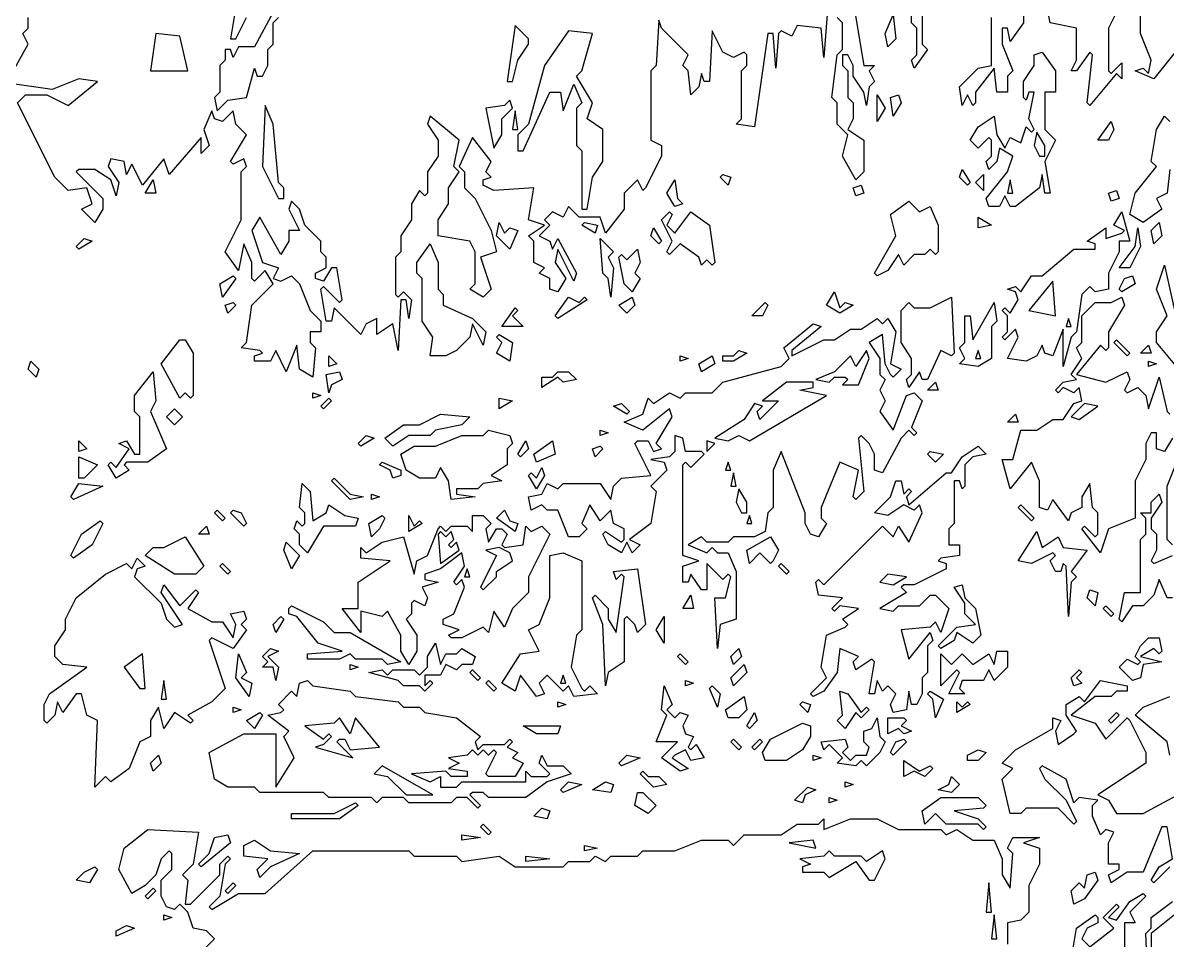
# Model space of a CAD drawing. Header units: millimetres. Extents: x -1921 to 1919, y -2 to 9002.
# Drawn here: x -50 to 897, y 6767 to 7525 of the extents above; entities that cross this region are included whole.
import ezdxf

# ---------------------------------------------------------------- set-up
doc = ezdxf.new("R2010")
doc.units = ezdxf.units.MM
doc.layers.add('ALMOND-DRAW-PROFILE', color=7, linetype='Continuous', lineweight=25)

msp = doc.modelspace()

# ---------------------------------------------------------------- linework, layer by layer
at = {"layer": 'ALMOND-DRAW-PROFILE'}
for points in [[(632.94, 7568.98), (646.15, 7489.73), (654.95, 7489.73), (650.55, 7485.32), (654.95, 7476.52), (650.55, 7472.11), (648.35, 7456.7), (646.15, 7467.71), (637.34, 7480.92), (637.34, 7489.73), (632.94, 7498.53), (628.53, 7498.53), (628.53, 7489.73), (632.94, 7485.32), (632.94, 7463.31), (637.34, 7458.9), (637.34, 7445.69), (632.94, 7436.89), (646.15, 7428.08), (646.15, 7401.66), (639.54, 7395.06), (628.53, 7414.87), (632.94, 7432.49), (624.13, 7441.29), (624.13, 7458.9), (619.73, 7463.31), (624.13, 7498.53), (628.53, 7502.94), (628.53, 7524.95), (624.13, 7529.35)], [(694.58, 7573.39), (694.58, 7507.34), (698.98, 7502.94), (687.98, 7487.52), (685.77, 7494.13), (690.18, 7498.53), (690.18, 7520.55), (685.77, 7524.95), (685.77, 7542.56)], [(617.53, 7553.57), (613.12, 7496.33), (610.92, 7520.55), (591.11, 7522.75), (586.7, 7513.94), (577.9, 7518.35), (575.7, 7516.14), (573.49, 7487.52), (571.29, 7516.14), (566.89, 7516.14), (555.88, 7439.09), (540.47, 7441.29), (544.87, 7445.69), (544.87, 7485.32), (549.28, 7489.73), (549.28, 7498.53), (547.08, 7500.73), (538.27, 7496.33), (529.46, 7500.73), (520.66, 7518.35), (518.46, 7476.52), (514.05, 7476.52), (511.85, 7483.12), (509.65, 7472.11), (503.04, 7465.51), (500.84, 7485.32), (496.44, 7489.73), (500.84, 7498.53), (478.83, 7520.55), (476.63, 7527.15), (474.42, 7489.73), (470.02, 7485.32), (470.02, 7428.08), (478.83, 7423.68), (478.83, 7414.87), (465.62, 7388.45), (463.42, 7386.25), (459.01, 7395.06), (448.01, 7384.05), (448.01, 7370.84), (432.59, 7351.03), (428.19, 7364.24), (410.58, 7364.24), (401.77, 7373.04), (397.37, 7364.24), (388.56, 7368.64), (381.96, 7362.04), (386.36, 7357.63), (377.56, 7348.83), (386.36, 7344.42), (388.56, 7337.82), (392.97, 7346.62), (408.38, 7318), (406.18, 7311.4), (392.97, 7337.82), (390.76, 7326.81), (399.57, 7313.6), (392.97, 7302.59), (386.36, 7304.79), (386.36, 7313.6), (377.56, 7318), (381.96, 7322.41), (373.15, 7326.81), (373.15, 7344.42), (368.75, 7348.83), (381.96, 7357.63), (368.75, 7362.04), (373.15, 7388.45), (340.13, 7386.25), (331.32, 7390.66), (331.32, 7395.06), (337.93, 7397.26), (333.52, 7401.66), (337.93, 7410.47), (322.52, 7430.28), (311.51, 7406.07), (315.91, 7401.66), (315.91, 7388.45), (324.72, 7379.65), (337.93, 7353.23), (342.33, 7335.62), (329.12, 7331.21), (337.93, 7304.79), (331.32, 7298.19), (320.31, 7304.79), (324.72, 7309.2), (324.72, 7335.62), (320.31, 7344.42), (293.9, 7348.83), (293.9, 7362.04), (302.7, 7375.24), (302.7, 7388.45), (311.51, 7401.66), (307.11, 7406.07), (311.51, 7428.08), (287.29, 7447.9), (285.09, 7441.29), (293.9, 7428.08), (293.9, 7414.87), (285.09, 7401.66), (285.09, 7384.05), (282.89, 7381.85), (278.49, 7386.25), (271.88, 7375.24), (271.88, 7362.04), (263.07, 7348.83), (263.07, 7335.62), (258.67, 7331.21), (258.67, 7300.39), (260.87, 7298.19), (265.28, 7302.59), (271.88, 7295.99), (269.68, 7280.58), (267.48, 7295.99), (263.07, 7295.99), (260.87, 7254.16), (256.47, 7276.17), (243.26, 7267.37), (243.26, 7280.58), (234.45, 7276.17), (230.05, 7267.37), (208.03, 7289.38), (205.83, 7278.38), (201.43, 7278.38), (197.03, 7304.79), (199.23, 7307), (212.44, 7293.79), (214.64, 7295.99), (210.24, 7322.41), (205.83, 7322.41), (199.23, 7311.4), (192.62, 7313.6), (192.62, 7318), (201.43, 7322.41), (201.43, 7331.21), (197.03, 7335.62), (197.03, 7344.42), (183.82, 7357.63), (179.41, 7370.84), (172.81, 7377.45), (170.61, 7370.84), (179.41, 7353.23), (170.61, 7353.23), (170.61, 7344.42), (164, 7333.41), (146.39, 7364.24), (139.79, 7353.23), (148.59, 7326.81), (161.8, 7322.41), (157.4, 7313.6), (164, 7311.4), (172.81, 7315.8), (179.41, 7309.2), (188.22, 7287.18), (197.03, 7278.38), (197.03, 7269.57), (188.22, 7269.57), (188.22, 7260.76), (192.62, 7256.36), (190.42, 7232.14), (179.41, 7238.75), (177.21, 7258.56), (168.41, 7236.55), (159.6, 7254.16), (155.2, 7245.35), (141.99, 7245.35), (141.99, 7249.76), (148.59, 7251.96), (146.39, 7254.16), (130.98, 7256.36), (135.38, 7260.76), (139.79, 7291.59), (157.4, 7309.2), (150.79, 7320.21), (141.99, 7311.4), (139.79, 7313.6), (139.79, 7326.81), (133.18, 7342.22), (128.78, 7320.21), (117.77, 7335.62), (130.98, 7362.04), (130.98, 7401.66), (135.38, 7406.07), (133.18, 7412.67), (124.38, 7408.27), (122.17, 7410.47), (135.38, 7432.49), (126.58, 7441.29), (124.38, 7452.3), (115.57, 7443.49), (108.96, 7445.69), (106.76, 7452.3), (100.16, 7436.89), (104.56, 7423.68), (97.96, 7417.07), (97.96, 7430.28), (71.54, 7399.46), (67.13, 7412.67), (49.52, 7390.66), (40.72, 7408.27), (36.31, 7399.46), (34.11, 7410.47), (23.1, 7412.67), (20.9, 7406.07), (29.71, 7392.86), (27.51, 7381.85), (23.1, 7395.06), (9.89, 7403.86), (-3.32, 7403.86), (-5.52, 7401.66), (16.5, 7379.65), (16.5, 7370.84), (9.89, 7359.83), (-1.11, 7370.84), (7.69, 7375.24), (3.29, 7388.45), (-12.12, 7386.25), (-23.13, 7397.26), (-53.95, 7458.9), (-47.35, 7465.51), (-29.73, 7465.51), (-12.12, 7456.7), (12.1, 7476.52), (-3.32, 7478.72), (-25.33, 7469.91), (-56.15, 7474.32)], [(857.5, 7538.16), (848.69, 7520.55), (848.69, 7485.32), (850.89, 7483.12), (859.7, 7491.93), (859.7, 7478.72), (855.3, 7483.12), (833.28, 7456.7), (831.08, 7458.9), (835.48, 7498.53), (833.28, 7500.73), (822.27, 7485.32), (817.87, 7485.32), (822.27, 7494.13), (822.27, 7520.55), (800.26, 7524.95), (795.85, 7546.97)], [(903.73, 7500.73), (886.12, 7478.72), (870.71, 7485.32), (877.31, 7487.52), (881.71, 7483.12), (883.92, 7494.13), (875.11, 7516.14), (875.11, 7546.97)], [(126.58, 7538.16), (122.17, 7511.74), (126.58, 7511.74), (135.38, 7529.35)], [(778.24, 7538.16), (778.24, 7524.95), (767.23, 7509.54), (765.03, 7520.55), (760.63, 7520.55), (760.63, 7507.34), (769.43, 7485.32), (765.03, 7480.92), (765.03, 7467.71), (756.22, 7467.71), (754.02, 7487.52), (738.61, 7467.71), (738.61, 7458.9), (736.41, 7456.7), (732.01, 7465.51), (727.6, 7456.7), (725.4, 7472.11), (740.81, 7487.52), (751.82, 7489.73), (751.82, 7529.35)], [(-56.15, 7487.52), (-45.15, 7507.34), (-49.55, 7516.14), (-45.15, 7520.55), (-45.15, 7529.35)], [(157.4, 7533.76), (141.99, 7505.14), (128.78, 7505.14), (124.38, 7496.33), (122.17, 7502.94), (117.77, 7502.94), (117.77, 7494.13), (113.37, 7489.73), (113.37, 7467.71), (108.96, 7463.31), (111.17, 7452.3), (119.97, 7461.11), (135.38, 7463.31), (141.99, 7487.52), (144.19, 7480.92), (148.59, 7480.92), (153, 7489.73), (153, 7502.94), (157.4, 7507.34), (157.4, 7524.95), (161.8, 7529.35)], [(899.33, 7403.86), (897.12, 7384.05), (888.32, 7379.65), (892.72, 7370.84), (877.31, 7359.83), (866.3, 7366.44), (870.71, 7384.05), (888.32, 7406.07), (883.92, 7410.47), (888.32, 7436.89), (894.92, 7447.9), (899.33, 7443.49)], [(910.33, 7234.34), (888.32, 7260.76), (888.32, 7269.57), (897.12, 7282.78), (888.32, 7304.79), (894.92, 7324.61), (903.73, 7284.98)], [(901.53, 7181.51), (894.92, 7170.5), (888.32, 7172.7), (888.32, 7185.91), (883.92, 7185.91), (879.51, 7177.1), (879.51, 7163.89), (870.71, 7146.28), (870.71, 7115.46), (848.69, 7106.65), (842.09, 7086.84), (826.67, 7106.65), (828.88, 7108.86), (837.68, 7100.05), (839.88, 7102.25), (839.88, 7119.86), (835.48, 7124.27), (833.28, 7144.08), (826.67, 7133.07), (826.67, 7124.27), (817.87, 7119.86), (815.67, 7113.26), (802.46, 7130.87), (798.05, 7122.06), (791.45, 7124.27), (791.45, 7146.28), (784.85, 7161.69), (767.23, 7139.68), (760.63, 7163.89), (769.43, 7163.89), (776.04, 7188.11), (789.25, 7188.11), (802.46, 7196.92), (811.26, 7196.92), (820.07, 7210.13), (826.67, 7212.33), (824.47, 7223.34), (820.07, 7218.93), (811.26, 7223.34), (806.86, 7218.93), (804.66, 7221.14), (811.26, 7227.74), (822.27, 7229.94), (817.87, 7234.34), (826.67, 7247.55), (822.27, 7256.36), (826.67, 7260.76), (826.67, 7282.78), (837.68, 7293.79), (850.89, 7293.79), (859.7, 7298.19), (861.9, 7291.59), (848.69, 7269.57), (848.69, 7256.36), (846.49, 7254.16), (842.09, 7258.56), (822.27, 7234.34), (846.49, 7227.74), (864.1, 7236.55), (866.3, 7229.94), (861.9, 7221.14), (864.1, 7218.93), (872.91, 7223.34), (879.51, 7216.73), (881.71, 7205.72), (890.52, 7232.14), (897.12, 7203.52), (899.33, 7201.32)], [(901.53, 7093.44), (897.12, 7097.85), (897.12, 7141.88), (905.93, 7163.89)], [(901.53, 7049.41), (897.12, 7049.41), (890.52, 7064.82), (886.12, 7051.61), (877.31, 7042.81), (868.5, 7042.81), (859.7, 7029.6), (857.5, 7031.8), (861.9, 7053.82), (875.11, 7053.82), (875.11, 7097.85), (879.51, 7102.25), (879.51, 7115.46), (875.11, 7119.86), (883.92, 7119.86), (883.92, 7128.67), (890.52, 7135.27), (892.72, 7128.67), (883.92, 7115.46), (883.92, 7106.65), (888.32, 7102.25), (888.32, 7089.04), (883.92, 7080.23), (886.12, 7078.03), (901.53, 7084.64)], [(899.33, 6827.05), (886.12, 6813.85), (883.92, 6816.05), (890.52, 6827.05), (901.53, 6833.66), (897.12, 6860.08), (892.72, 6860.08), (877.31, 6822.65), (864.1, 6822.65), (850.89, 6813.85), (848.69, 6820.45), (857.5, 6824.85), (857.5, 6829.26), (848.69, 6829.26), (848.69, 6846.87), (853.09, 6855.68), (846.49, 6857.88), (842.09, 6853.47), (835.48, 6868.88), (835.48, 6877.69), (839.88, 6882.09), (824.47, 6884.3), (820.07, 6879.89), (813.47, 6899.71), (793.65, 6910.71), (791.45, 6908.51), (795.85, 6899.71), (813.47, 6882.09), (822.27, 6864.48), (820.07, 6862.28), (806.86, 6875.49), (780.44, 6875.49), (776.04, 6871.09), (767.23, 6871.09), (760.63, 6899.71), (769.43, 6908.51), (760.63, 6912.92), (771.64, 6923.92), (802.46, 6941.54), (802.46, 6950.34), (809.06, 6948.14), (804.66, 6939.33), (806.86, 6928.33), (820.07, 6937.13), (822.27, 6939.33), (813.47, 6952.54), (813.47, 6961.35), (824.47, 6967.95), (828.88, 6963.55), (842.09, 6981.16), (864.1, 6976.76), (864.1, 6972.36), (855.3, 6972.36), (850.89, 6967.95), (837.68, 6967.95), (817.87, 6952.54), (837.68, 6945.94), (846.49, 6932.73), (864.1, 6950.34), (866.3, 6948.14), (879.51, 6921.72), (879.51, 6912.92), (839.88, 6886.5), (848.69, 6882.09), (855.3, 6871.09), (877.31, 6871.09), (925.75, 6897.5)], [(899.33, 6919.52), (897.12, 6930.53), (870.71, 6952.54), (877.31, 6959.15), (899.33, 6967.95)], [(86.95, 6745.6), (108.96, 6767.61), (102.36, 6774.22), (91.35, 6776.42), (86.95, 6789.63), (80.34, 6796.23), (75.94, 6791.83), (69.34, 6794.03), (64.93, 6802.84), (64.93, 6816.05), (73.74, 6824.85), (73.74, 6838.06), (71.54, 6840.26), (64.93, 6833.66), (60.53, 6820.45), (51.72, 6811.64), (40.72, 6805.04), (29.71, 6824.85), (34.11, 6842.47), (53.93, 6857.88), (95.76, 6855.68), (91.35, 6829.26), (82.55, 6820.45), (86.95, 6816.05), (84.75, 6796.23), (89.15, 6796.23), (102.36, 6809.44), (113.37, 6820.45), (113.37, 6829.26), (119.97, 6835.86), (122.17, 6833.66), (117.77, 6829.26), (113.37, 6802.84), (104.56, 6794.03), (106.76, 6791.83), (128.78, 6805.04), (150.79, 6805.04), (190.42, 6840.26), (269.68, 6840.26), (274.08, 6835.86), (309.31, 6835.86), (313.71, 6831.46), (344.53, 6835.86), (357.74, 6827.05), (397.37, 6827.05), (401.77, 6831.46), (419.39, 6831.46), (423.79, 6835.86), (432.59, 6831.46), (437, 6835.86), (459.01, 6835.86), (463.42, 6840.26), (489.84, 6840.26), (511.85, 6849.07), (533.87, 6849.07), (538.27, 6844.67), (547.08, 6853.47), (577.9, 6853.47), (591.11, 6862.28), (608.72, 6862.28), (613.12, 6866.68), (613.12, 6857.88), (635.14, 6866.68), (657.15, 6866.68), (674.77, 6857.88), (709.99, 6857.88), (714.4, 6853.47), (723.2, 6857.88), (736.41, 6849.07), (754.02, 6849.07), (760.63, 6833.66), (760.63, 6820.45), (767.23, 6809.44), (769.43, 6838.06), (765.03, 6842.47), (769.43, 6851.27), (791.45, 6851.27), (778.24, 6846.87), (791.45, 6842.47), (791.45, 6829.26), (782.64, 6811.64), (782.64, 6789.63), (776.04, 6783.02), (765.03, 6780.82), (765.03, 6763.21)], [(817.87, 6750), (822.27, 6776.42), (837.68, 6787.43), (839.88, 6785.23), (839.88, 6780.82), (831.08, 6776.42), (826.67, 6767.61), (833.28, 6761.01), (853.09, 6776.42), (844.29, 6785.23), (855.3, 6796.23), (857.5, 6794.03), (848.69, 6785.23), (855.3, 6783.02), (866.3, 6798.43), (877.31, 6805.04), (879.51, 6802.84), (866.3, 6789.63), (870.71, 6780.82), (861.9, 6780.82), (861.9, 6758.81)], [(883.92, 6666.34), (879.51, 6772.02), (883.92, 6776.42), (883.92, 6785.23), (901.53, 6798.43)], [(905.93, 6789.63), (883.92, 6772.02), (883.92, 6745.6)]]:
    msp.add_lwpolyline(points, dxfattribs=at)
for points in [[(665.96, 7505.14), (663.76, 7516.14), (670.36, 7531.56), (672.57, 7511.74)], [(351.14, 7476.52), (355.54, 7476.52), (359.94, 7494.13), (368.75, 7507.34), (368.75, 7511.74), (357.74, 7522.75)], [(412.78, 7370.84), (417.18, 7370.84), (421.59, 7397.26), (430.39, 7410.47), (430.39, 7436.89), (417.18, 7445.69), (421.59, 7458.9), (408.38, 7480.92), (412.78, 7485.32), (421.59, 7516.14), (401.77, 7518.35), (381.96, 7489.73), (368.75, 7441.29), (359.94, 7432.49), (359.94, 7419.28), (364.35, 7419.28), (386.36, 7467.71), (395.17, 7467.71), (397.37, 7452.3), (406.18, 7474.32), (412.78, 7458.9), (408.38, 7454.5), (408.38, 7423.68), (412.78, 7419.28)], [(56.13, 7485.32), (86.95, 7485.32), (80.34, 7513.94), (60.53, 7516.14)], [(749.62, 7373.04), (747.42, 7379.65), (765.03, 7401.66), (769.43, 7414.87), (758.43, 7421.48), (756.22, 7410.47), (749.62, 7403.86), (747.42, 7410.47), (751.82, 7414.87), (751.82, 7428.08), (749.62, 7430.28), (740.81, 7421.48), (734.21, 7428.08), (740.81, 7439.09), (754.02, 7447.9), (756.22, 7432.49), (762.83, 7421.48), (767.23, 7430.28), (776.04, 7425.88), (780.44, 7439.09), (784.85, 7434.69), (787.05, 7436.89), (782.64, 7445.69), (787.05, 7467.71), (782.64, 7467.71), (780.44, 7461.11), (778.24, 7463.31), (778.24, 7476.52), (787.05, 7489.73), (787.05, 7498.53), (793.65, 7500.73), (804.66, 7485.32), (804.66, 7467.71), (795.85, 7467.71), (795.85, 7436.89), (804.66, 7428.08), (795.85, 7410.47), (800.26, 7384.05), (795.85, 7384.05), (793.65, 7399.46), (791.45, 7388.45), (771.64, 7373.04), (767.23, 7373.04), (762.83, 7381.85), (758.43, 7373.04)], [(340.13, 7421.48), (346.73, 7432.49), (346.73, 7445.69), (355.54, 7454.5), (353.34, 7461.11), (348.94, 7456.7), (333.52, 7454.5)], [(657.15, 7443.49), (657.15, 7465.51), (663.76, 7454.5)], [(670.36, 7447.9), (668.16, 7463.31), (674.77, 7465.51), (676.97, 7458.9)], [(161.8, 7379.65), (166.21, 7379.65), (166.21, 7388.45), (161.8, 7392.86), (157.4, 7441.29), (150.79, 7456.7), (148.59, 7406.07)], [(355.54, 7436.89), (359.94, 7436.89), (357.74, 7452.3)], [(839.88, 7428.08), (850.89, 7443.49), (853.09, 7436.89), (848.69, 7428.08)], [(791.45, 7414.87), (795.85, 7414.87), (795.85, 7423.68), (789.25, 7434.69), (787.05, 7423.68)], [(732.01, 7390.66), (725.4, 7397.26), (727.6, 7403.86), (734.21, 7392.86)], [(51.72, 7384.05), (58.33, 7395.06), (60.53, 7384.05)], [(489.84, 7373.04), (483.23, 7384.05), (489.84, 7395.06), (492.04, 7379.65), (496.44, 7375.24)], [(533.87, 7390.66), (527.26, 7397.26), (529.46, 7399.46), (536.07, 7397.26)], [(745.22, 7386.25), (738.61, 7392.86), (745.22, 7399.46)], [(765.03, 7384.05), (769.43, 7384.05), (767.23, 7395.06)], [(639.54, 7381.85), (637.34, 7388.45), (643.94, 7390.66), (646.15, 7384.05)], [(850.89, 7377.45), (848.69, 7384.05), (855.3, 7386.25), (857.5, 7379.65)], [(657.15, 7315.8), (654.95, 7318), (672.57, 7348.83), (668.16, 7366.44), (683.57, 7377.45), (692.38, 7368.64), (701.19, 7373.04), (707.79, 7357.63), (707.79, 7335.62), (705.59, 7333.41), (701.19, 7337.82), (696.78, 7333.41), (687.98, 7333.41), (679.17, 7324.61), (674.77, 7333.41), (665.96, 7320.21)], [(511.85, 7324.61), (509.65, 7331.21), (494.24, 7342.22), (485.43, 7333.41), (483.23, 7335.62), (487.63, 7344.42), (478.83, 7362.04), (485.43, 7368.64), (487.63, 7366.44), (483.23, 7357.63), (489.84, 7351.03), (503.04, 7368.64), (518.46, 7357.63), (522.86, 7326.81), (520.66, 7324.61), (516.25, 7329.01)], [(811.26, 7240.95), (811.26, 7271.77), (802.46, 7249.76), (795.85, 7251.96), (793.65, 7258.56), (789.25, 7249.76), (780.44, 7245.35), (765.03, 7247.55), (773.84, 7265.17), (771.64, 7271.77), (762.83, 7262.96), (760.63, 7265.17), (765.03, 7269.57), (765.03, 7282.78), (760.63, 7287.18), (762.83, 7289.38), (767.23, 7284.98), (773.84, 7295.99), (771.64, 7302.59), (765.03, 7304.79), (771.64, 7307), (776.04, 7302.59), (784.85, 7315.8), (793.65, 7315.8), (820.07, 7337.82), (837.68, 7337.82), (837.68, 7342.22), (831.08, 7344.42), (846.49, 7355.43), (846.49, 7346.62), (859.7, 7351.03), (861.9, 7353.23), (853.09, 7357.63), (859.7, 7368.64), (866.3, 7344.42), (857.5, 7344.42), (857.5, 7335.62), (848.69, 7318), (848.69, 7304.79), (837.68, 7302.59), (833.28, 7307), (826.67, 7300.39), (822.27, 7269.57), (817.87, 7265.17)], [(353.34, 7337.82), (342.33, 7348.83), (344.53, 7359.83), (348.94, 7351.03), (353.34, 7355.43), (359.94, 7353.23)], [(412.78, 7357.63), (414.98, 7359.83), (425.99, 7357.63), (423.79, 7351.03)], [(740.81, 7355.43), (740.81, 7364.24), (751.82, 7357.63)], [(886.12, 7342.22), (883.92, 7353.23), (890.52, 7359.83), (892.72, 7348.83)], [(-3.32, 7337.82), (-5.52, 7340.02), (1.09, 7346.62), (7.69, 7344.42)], [(437, 7298.19), (434.8, 7313.6), (430.39, 7318), (428.19, 7346.62), (439.2, 7335.62), (434.8, 7331.21), (439.2, 7322.41)], [(476.63, 7342.22), (470.02, 7348.83), (472.22, 7355.43), (478.83, 7344.42)], [(857.5, 7322.41), (870.71, 7340.02), (872.91, 7355.43), (875.11, 7340.02), (866.3, 7322.41)], [(287.29, 7249.76), (289.49, 7265.17), (280.69, 7278.38), (280.69, 7313.6), (276.28, 7318), (276.28, 7326.81), (287.29, 7342.22), (293.9, 7326.81), (293.9, 7304.79), (298.3, 7300.39), (298.3, 7291.59), (322.52, 7280.58), (333.52, 7269.57), (331.32, 7258.56), (322.52, 7276.17), (320.31, 7265.17), (309.31, 7254.16), (300.5, 7249.76)], [(454.61, 7302.59), (448.01, 7309.2), (443.6, 7331.21), (445.8, 7333.41), (450.21, 7329.01), (459.01, 7337.82), (461.21, 7326.81), (456.81, 7318), (461.21, 7313.6)], [(115.57, 7298.19), (113.37, 7309.2), (124.38, 7315.8), (126.58, 7313.6)], [(804.66, 7282.78), (802.46, 7311.4), (782.64, 7287.18)], [(859.7, 7302.59), (857.5, 7304.79), (861.9, 7313.6), (868.5, 7315.8), (870.71, 7309.2)], [(626.33, 7284.98), (615.32, 7291.59), (621.93, 7302.59), (626.33, 7289.38), (630.74, 7293.79), (637.34, 7291.59)], [(119.97, 7284.98), (117.77, 7291.59), (124.38, 7293.79), (126.58, 7291.59)], [(392.97, 7280.58), (390.76, 7282.78), (401.77, 7298.19), (410.58, 7293.79), (414.98, 7298.19), (417.18, 7295.99)], [(450.21, 7284.98), (443.6, 7291.59), (454.61, 7298.19), (456.81, 7291.59)], [(553.68, 7282.78), (564.69, 7293.79), (566.89, 7291.59), (562.49, 7282.78)], [(683.57, 7223.34), (681.37, 7229.94), (685.77, 7234.34), (685.77, 7247.55), (676.97, 7260.76), (676.97, 7287.18), (683.57, 7293.79), (687.98, 7289.38), (701.19, 7289.38), (718.8, 7298.19), (721, 7251.96), (718.8, 7249.76), (709.99, 7254.16), (698.98, 7229.94), (694.58, 7229.94), (692.38, 7236.55)], [(725.4, 7243.15), (729.81, 7247.55), (725.4, 7256.36), (729.81, 7260.76), (729.81, 7282.78), (734.21, 7282.78), (736.41, 7262.96), (754.02, 7293.79), (756.22, 7278.38), (751.82, 7273.97), (751.82, 7247.55), (740.81, 7240.95)], [(346.73, 7273.97), (357.74, 7289.38), (359.94, 7287.18), (355.54, 7282.78), (364.35, 7273.97)], [(525.06, 7007.58), (522.86, 7049.41), (531.67, 7049.41), (536.07, 7067.03), (533.87, 7069.23), (529.46, 7064.82), (516.25, 7078.03), (516.25, 7056.02), (511.85, 7056.02), (503.04, 7069.23), (500.84, 7062.62), (496.44, 7062.62), (496.44, 7075.83), (509.65, 7080.23), (496.44, 7084.64), (496.44, 7159.49), (498.64, 7161.69), (503.04, 7157.29), (514.05, 7168.3), (511.85, 7170.5), (498.64, 7170.5), (496.44, 7181.51), (489.84, 7183.71), (489.84, 7170.5), (485.43, 7166.1), (470.02, 7163.89), (481.03, 7161.69), (483.23, 7155.09), (470.02, 7141.88), (474.42, 7137.48), (470.02, 7111.06), (452.41, 7097.85), (461.21, 7093.44), (454.61, 7086.84), (450.21, 7095.65), (445.8, 7086.84), (434.8, 7093.44), (430.39, 7102.25), (432.59, 7104.45), (445.8, 7095.65), (448.01, 7097.85), (448.01, 7106.65), (439.2, 7111.06), (437, 7122.06), (428.19, 7113.26), (419.39, 7126.47), (412.78, 7111.06), (417.18, 7106.65), (410.58, 7100.05), (401.77, 7100.05), (392.97, 7122.06), (384.16, 7122.06), (379.76, 7126.47), (370.95, 7122.06), (368.75, 7133.07), (379.76, 7135.27), (384.16, 7144.08), (392.97, 7139.68), (397.37, 7144.08), (428.19, 7144.08), (437, 7130.87), (439.2, 7141.88), (445.8, 7148.48), (470.02, 7150.68), (456.81, 7177.1), (459.01, 7179.31), (467.82, 7179.31), (472.22, 7170.5), (478.83, 7172.7), (474.42, 7177.1), (487.63, 7199.12), (485.43, 7205.72), (463.42, 7188.11), (448.01, 7194.72), (463.42, 7201.32), (467.82, 7214.53), (472.22, 7210.13), (485.43, 7218.93), (494.24, 7214.53), (498.64, 7218.93), (520.66, 7218.93), (529.46, 7227.74), (577.9, 7240.95), (584.5, 7247.55), (580.1, 7256.36), (604.32, 7276.17), (610.92, 7273.97), (586.7, 7254.16), (586.7, 7249.76), (613.12, 7262.96), (621.93, 7262.96), (635.14, 7271.77), (643.94, 7271.77), (657.15, 7280.58), (661.56, 7276.17), (665.96, 7280.58), (672.57, 7269.57), (668.16, 7243.15), (676.97, 7238.75), (670.36, 7232.14), (668.16, 7234.34), (663.76, 7243.15), (661.56, 7267.37), (650.55, 7260.76), (659.36, 7247.55), (659.36, 7234.34), (663.76, 7229.94), (659.36, 7221.14), (663.76, 7212.33), (659.36, 7203.52), (670.36, 7188.11), (681.37, 7216.73), (687.98, 7218.93), (694.58, 7212.33), (685.77, 7190.31), (690.18, 7185.91), (687.98, 7183.71), (683.57, 7188.11), (676.97, 7181.51), (661.56, 7152.89), (654.95, 7155.09), (654.95, 7168.3), (650.55, 7177.1), (643.94, 7183.71), (641.74, 7181.51), (646.15, 7137.48), (639.54, 7130.87), (637.34, 7133.07), (641.74, 7155.09), (626.33, 7161.69), (610.92, 7124.27), (610.92, 7115.46), (615.32, 7111.06), (608.72, 7100.05), (602.12, 7102.25), (597.71, 7111.06), (597.71, 7119.86), (577.9, 7170.5), (571.29, 7155.09), (571.29, 7124.27), (566.89, 7119.86), (564.69, 7104.45), (555.88, 7100.05), (538.27, 7100.05), (533.87, 7095.65), (516.25, 7095.65), (511.85, 7100.05), (500.84, 7093.44), (516.25, 7086.84), (520.66, 7091.24), (525.06, 7086.84), (533.87, 7086.84), (540.47, 7071.43), (540.47, 7031.8), (527.26, 7027.4)], [(813.47, 7273.97), (817.87, 7273.97), (815.67, 7280.58)], [(80.34, 7214.53), (64.93, 7243.15), (80.34, 7262.96), (84.75, 7262.96), (91.35, 7251.96), (91.35, 7216.73), (89.15, 7214.53), (84.75, 7218.93)], [(353.34, 7245.35), (342.33, 7251.96), (346.73, 7260.76), (342.33, 7265.17), (344.53, 7267.37), (355.54, 7260.76)], [(864.1, 7249.76), (853.09, 7260.76), (855.3, 7262.96), (866.3, 7251.96)], [(529.46, 7245.35), (529.46, 7249.76), (538.27, 7249.76), (542.67, 7254.16), (549.28, 7251.96), (538.27, 7245.35)], [(628.53, 7225.54), (641.74, 7225.54), (650.55, 7247.55), (648.35, 7254.16), (639.54, 7240.95), (635.14, 7249.76), (621.93, 7236.55), (606.52, 7229.94), (617.53, 7227.74), (621.93, 7232.14), (630.74, 7232.14), (632.94, 7229.94)], [(738.61, 7247.55), (743.02, 7247.55), (740.81, 7254.16)], [(875.11, 7251.96), (881.71, 7258.56), (883.92, 7251.96)], [(-38.54, 7232.14), (-45.15, 7238.75), (-42.94, 7245.35), (-36.34, 7238.75)], [(203.63, 7240.95), (203.63, 7249.76), (210.24, 7243.15)], [(494.24, 7245.35), (494.24, 7249.76), (500.84, 7247.55)], [(511.85, 7236.55), (509.65, 7243.15), (520.66, 7249.76), (522.86, 7243.15)], [(881.71, 7240.95), (881.71, 7245.35), (888.32, 7243.15)], [(27.51, 7148.48), (20.9, 7159.49), (23.1, 7161.69), (27.51, 7157.29), (38.51, 7172.7), (29.71, 7177.1), (36.31, 7179.31), (42.92, 7168.3), (47.32, 7168.3), (47.32, 7199.12), (42.92, 7203.52), (42.92, 7216.73), (58.33, 7236.55), (60.53, 7212.33), (56.13, 7203.52), (69.34, 7172.7), (53.93, 7161.69), (36.31, 7161.69), (34.11, 7159.49), (38.51, 7155.09)], [(203.63, 7218.93), (201.43, 7234.34), (212.44, 7236.55), (214.64, 7229.94), (205.83, 7225.54)], [(379.76, 7223.34), (379.76, 7232.14), (388.56, 7232.14), (392.97, 7236.55), (401.77, 7236.55), (408.38, 7229.94), (397.37, 7227.74), (392.97, 7232.14)], [(522.86, 7181.51), (533.87, 7179.31), (542.67, 7183.71), (551.48, 7179.31), (615.32, 7216.73), (593.31, 7221.14), (604.32, 7223.34), (604.32, 7227.74), (582.3, 7227.74), (562.49, 7212.33), (575.7, 7212.33), (560.29, 7196.92), (558.08, 7203.52), (562.49, 7207.93), (555.88, 7210.13), (547.08, 7196.92)], [(698.98, 7221.14), (705.59, 7227.74), (707.79, 7221.14)], [(190.42, 7214.53), (190.42, 7218.93), (197.03, 7216.73)], [(199.23, 7205.72), (197.03, 7207.93), (203.63, 7214.53), (205.83, 7212.33)], [(344.53, 7205.72), (344.53, 7214.53), (355.54, 7212.33)], [(75.94, 7192.51), (69.34, 7199.12), (75.94, 7205.72), (82.55, 7199.12)], [(450.21, 7201.32), (439.2, 7207.93), (445.8, 7210.13), (452.41, 7203.52)], [(817.87, 7199.12), (824.47, 7196.92), (839.88, 7207.93), (828.88, 7210.13)], [(256.47, 7174.9), (249.86, 7181.51), (265.28, 7192.51), (278.49, 7192.51), (296.1, 7201.32), (320.31, 7199.12), (313.71, 7192.51), (291.69, 7188.11), (287.29, 7183.71), (269.68, 7183.71)], [(765.03, 7194.72), (771.64, 7201.32), (773.84, 7194.72)], [(304.9, 7130.87), (302.7, 7146.28), (296.1, 7157.29), (291.69, 7148.48), (278.49, 7148.48), (267.48, 7155.09), (263.07, 7168.3), (274.08, 7174.9), (291.69, 7174.9), (313.71, 7183.71), (331.32, 7183.71), (335.73, 7188.11), (353.34, 7183.71), (355.54, 7177.1), (351.14, 7172.7), (351.14, 7159.49), (337.93, 7150.68), (346.73, 7146.28), (331.32, 7144.08), (326.92, 7139.68), (309.31, 7139.68), (309.31, 7135.27), (324.72, 7133.07)], [(428.19, 7183.71), (428.19, 7188.11), (434.8, 7185.91)], [(-3.32, 7170.5), (-3.32, 7179.31), (3.29, 7172.7)], [(230.05, 7174.9), (227.85, 7177.1), (234.45, 7183.71), (241.06, 7181.51)], [(362.14, 7166.1), (359.94, 7168.3), (366.55, 7179.31), (368.75, 7172.7)], [(375.35, 7161.69), (373.15, 7168.3), (388.56, 7179.31), (390.76, 7168.3)], [(516.25, 7170.5), (522.86, 7177.1), (516.25, 7179.31)], [(423.79, 7166.1), (421.59, 7172.7), (428.19, 7174.9), (430.39, 7172.7)], [(670.36, 6954.75), (668.16, 6961.35), (672.57, 6970.16), (665.96, 6976.76), (661.56, 6972.36), (657.15, 6981.16), (654.95, 6970.16), (650.55, 6970.16), (654.95, 6996.58), (652.75, 6998.78), (639.54, 6989.97), (637.34, 6996.58), (641.74, 7000.98), (626.33, 7007.58), (624.13, 6987.77), (613.12, 6972.36), (604.32, 6967.95), (602.12, 6970.16), (615.32, 6983.37), (610.92, 6992.17), (615.32, 7018.59), (630.74, 7025.2), (632.94, 7027.4), (628.53, 7031.8), (641.74, 7040.61), (626.33, 7042.81), (621.93, 7038.41), (619.73, 7040.61), (628.53, 7049.41), (608.72, 7051.61), (606.52, 7062.62), (608.72, 7064.82), (613.12, 7060.42), (661.56, 7108.86), (670.36, 7100.05), (674.77, 7108.86), (683.57, 7095.65), (694.58, 7119.86), (692.38, 7126.47), (687.98, 7122.06), (679.17, 7126.47), (665.96, 7117.66), (654.95, 7119.86), (668.16, 7133.07), (672.57, 7146.28), (676.97, 7146.28), (679.17, 7135.27), (683.57, 7139.68), (685.77, 7137.48), (681.37, 7133.07), (683.57, 7126.47), (714.4, 7152.89), (718.8, 7152.89), (727.6, 7166.1), (740.81, 7174.9), (747.42, 7168.3), (736.41, 7166.1), (729.81, 7159.49), (729.81, 7141.88), (727.6, 7139.68), (725.4, 7146.28), (721, 7146.28), (721, 7111.06), (716.6, 7106.65), (716.6, 7093.44), (725.4, 7093.44), (725.4, 7084.64), (709.99, 7082.44), (707.79, 7080.23), (714.4, 7078.03), (714.4, 7073.63), (687.98, 7060.42), (679.17, 7060.42), (676.97, 7058.22), (681.37, 7053.82), (659.36, 7040.61), (670.36, 7038.41), (674.77, 7042.81), (692.38, 7042.81), (701.19, 7051.61), (705.59, 7051.61), (716.6, 7040.61), (709.99, 7020.79), (705.59, 7029.6), (701.19, 7025.2), (676.97, 7022.99), (683.57, 6998.78), (701.19, 7020.79), (703.39, 7014.19), (698.98, 7009.78), (698.98, 6987.77), (694.58, 6983.37), (694.58, 6970.16), (690.18, 6961.35), (685.77, 6961.35), (683.57, 6972.36), (681.37, 6956.95)], [(705.59, 7161.69), (698.98, 7168.3), (701.19, 7170.5), (712.19, 7168.3)], [(-3.32, 7148.48), (-3.32, 7166.1), (12.1, 7159.49), (1.09, 7148.48)], [(256.47, 7148.48), (254.27, 7155.09), (245.46, 7159.49), (247.66, 7161.69), (263.07, 7155.09), (263.07, 7150.68)], [(375.35, 7139.68), (368.75, 7150.68), (370.95, 7152.89), (375.35, 7148.48), (379.76, 7157.29), (381.96, 7150.68)], [(531.67, 7155.09), (536.07, 7155.09), (533.87, 7161.69)], [(221.24, 7130.87), (205.83, 7146.28), (208.03, 7148.48), (221.24, 7135.27), (232.25, 7133.07)], [(536.07, 7141.88), (540.47, 7141.88), (538.27, 7152.89)], [(-7.72, 7130.87), (-9.92, 7133.07), (-3.32, 7144.08), (16.5, 7141.88)], [(186.02, 7086.84), (179.41, 7093.44), (179.41, 7102.25), (175.01, 7106.65), (177.21, 7113.26), (181.62, 7108.86), (183.82, 7111.06), (183.82, 7119.86), (179.41, 7124.27), (181.62, 7144.08), (188.22, 7137.48), (190.42, 7113.26), (201.43, 7119.86), (203.63, 7126.47), (216.84, 7117.66), (227.85, 7115.46), (225.65, 7108.86), (199.23, 7108.86)], [(544.87, 7119.86), (549.28, 7119.86), (549.28, 7128.67), (542.67, 7139.68), (540.47, 7128.67)], [(238.86, 7130.87), (238.86, 7135.27), (245.46, 7133.07)], [(115.57, 7113.26), (108.96, 7119.86), (111.17, 7122.06), (117.77, 7115.46)], [(133.18, 7108.86), (122.17, 7119.86), (124.38, 7122.06), (130.98, 7119.86), (135.38, 7111.06)], [(357.74, 7104.45), (342.33, 7115.46), (348.94, 7122.06), (353.34, 7113.26), (359.94, 7111.06)], [(784.85, 7113.26), (773.84, 7124.27), (776.04, 7126.47), (787.05, 7115.46)], [(-7.72, 7082.44), (-9.92, 7084.64), (-1.11, 7102.25), (14.3, 7113.26), (16.5, 7111.06), (7.69, 7093.44)], [(269.68, 6994.37), (263.07, 7005.38), (263.07, 7018.59), (252.07, 7038.41), (247.66, 7034), (230.05, 7038.41), (230.05, 7020.79), (214.64, 7040.61), (227.85, 7040.61), (227.85, 7062.62), (254.27, 7080.23), (230.05, 7082.44), (230.05, 7091.24), (234.45, 7086.84), (247.66, 7095.65), (265.28, 7100.05), (274.08, 7069.23), (276.28, 7080.23), (285.09, 7084.64), (293.9, 7106.65), (296.1, 7108.86), (300.5, 7104.45), (304.9, 7108.86), (318.11, 7108.86), (322.52, 7104.45), (322.52, 7117.66), (331.32, 7117.66), (337.93, 7111.06), (333.52, 7106.65), (335.73, 7095.65), (342.33, 7106.65), (346.73, 7106.65), (351.14, 7102.25), (346.73, 7093.44), (348.94, 7091.24), (364.35, 7093.44), (366.55, 7108.86), (370.95, 7104.45), (379.76, 7108.86), (386.36, 7102.25), (368.75, 7067.03), (368.75, 7053.82), (355.54, 7040.61), (348.94, 7025.2), (340.13, 7038.41), (335.73, 7020.79), (331.32, 7025.2), (313.71, 7016.39), (304.9, 7016.39), (302.7, 7018.59), (311.51, 7022.99), (298.3, 7027.4), (298.3, 7031.8), (307.11, 7036.2), (315.91, 7058.22), (313.71, 7064.82), (309.31, 7060.42), (307.11, 7062.62), (315.91, 7075.83), (313.71, 7086.84), (296.1, 7073.63), (282.89, 7069.23), (282.89, 7064.82), (293.9, 7062.62), (280.69, 7058.22), (285.09, 7049.41), (282.89, 7042.81), (274.08, 7047.21), (271.88, 7045.01), (271.88, 7036.2), (267.48, 7031.8), (276.28, 7018.59), (276.28, 7005.38)], [(238.86, 7100.05), (236.66, 7111.06), (247.66, 7117.66), (249.86, 7115.46), (245.46, 7106.65)], [(269.68, 7104.45), (269.68, 7117.66), (274.08, 7108.86), (278.49, 7113.26), (280.69, 7111.06)], [(549.28, 7111.06), (553.68, 7111.06), (551.48, 7117.66)], [(75.94, 7069.23), (51.72, 7084.64), (58.33, 7091.24), (67.13, 7091.24), (84.75, 7100.05), (100.16, 7075.83), (93.55, 7069.23)], [(95.76, 7102.25), (102.36, 7108.86), (104.56, 7102.25)], [(296.1, 7078.03), (311.51, 7089.04), (309.31, 7095.65), (304.9, 7091.24), (302.7, 7093.44), (307.11, 7097.85), (304.9, 7104.45), (300.5, 7100.05), (296.1, 7104.45), (293.9, 7102.25)], [(551.48, 7078.03), (549.28, 7089.04), (569.09, 7100.05), (575.7, 7089.04), (571.29, 7080.23), (569.09, 7078.03), (560.29, 7086.84)], [(815.67, 7034), (813.47, 7075.83), (811.26, 7078.03), (809.06, 7071.43), (804.66, 7071.43), (800.26, 7080.23), (804.66, 7084.64), (802.46, 7086.84), (784.85, 7078.03), (773.84, 7080.23), (789.25, 7104.45), (793.65, 7091.24), (806.86, 7100.05), (811.26, 7091.24), (831.08, 7089.04), (817.87, 7071.43), (822.27, 7067.03), (817.87, 7062.62)], [(172.81, 7073.63), (166.21, 7089.04), (168.41, 7095.65), (179.41, 7084.64)], [(329.12, 7058.22), (331.32, 7056.02), (342.33, 7067.03), (342.33, 7071.43), (355.54, 7080.23), (353.34, 7086.84), (344.53, 7091.24), (333.52, 7089.04), (342.33, 7084.64)], [(9.89, 6893.1), (12.1, 6948.14), (3.29, 6952.54), (-1.11, 6970.16), (-5.52, 6970.16), (-16.52, 6954.75), (-20.93, 6963.55), (-23.13, 6952.54), (-29.73, 6945.94), (-31.94, 6948.14), (-31.94, 6961.35), (-27.53, 6970.16), (3.29, 6992.17), (-16.52, 6994.37), (-23.13, 7000.98), (-23.13, 7009.78), (-14.32, 7022.99), (-14.32, 7031.8), (-5.52, 7049.41), (18.7, 7069.23), (36.31, 7078.03), (40.72, 7073.63), (45.12, 7082.44), (51.72, 7075.83), (45.12, 7073.63), (42.92, 7067.03), (64.93, 7045.01), (69.34, 7031.8), (75.94, 7025.2), (82.55, 7027.4), (64.93, 7053.82), (67.13, 7060.42), (80.34, 7042.81), (93.55, 7056.02), (95.76, 7053.82), (86.95, 7040.61), (106.76, 7029.6), (115.57, 7029.6), (124.38, 7016.39), (126.58, 7027.4), (122.17, 7036.2), (133.18, 7038.41), (135.38, 7031.8), (130.98, 7027.4), (135.38, 7022.99), (124.38, 7007.58), (106.76, 7016.39), (104.56, 7014.19), (117.77, 6974.56), (106.76, 6963.55), (86.95, 6952.54), (91.35, 6948.14), (89.15, 6945.94), (75.94, 6954.75), (67.13, 6941.54), (62.73, 6959.15), (56.13, 6948.14), (56.13, 6934.93), (47.32, 6930.53), (38.51, 6908.51), (23.1, 6897.5), (18.7, 6901.91)], [(375.35, 6967.95), (362.14, 6985.57), (357.74, 6972.36), (346.73, 6978.96), (362.14, 7003.18), (377.56, 7005.38), (368.75, 7022.99), (377.56, 7027.4), (386.36, 7049.41), (386.36, 7084.64), (397.37, 7086.84), (412.78, 7080.23), (412.78, 7022.99), (408.38, 7018.59), (403.97, 6992.17), (412.78, 6974.56), (414.98, 6972.36), (419.39, 6976.76), (425.99, 6970.16), (406.18, 6967.95), (401.77, 6976.76), (397.37, 6972.36), (384.16, 6985.57), (377.56, 6978.96), (381.96, 6970.16)], [(119.97, 7069.23), (113.37, 7075.83), (115.57, 7078.03), (122.17, 7071.43)], [(315.91, 7067.03), (320.31, 7067.03), (318.11, 7073.63)], [(432.59, 6976.76), (430.39, 7027.4), (421.59, 7049.41), (423.79, 7051.61), (434.8, 7040.61), (434.8, 7031.8), (441.4, 7020.79), (448.01, 7067.03), (445.8, 7069.23), (441.4, 7064.82), (439.2, 7071.43), (459.01, 7073.63), (465.62, 7027.4), (459.01, 7020.79), (456.81, 7027.4), (450.21, 7034), (448.01, 7031.8), (448.01, 6996.58), (434.8, 6987.77)], [(582.3, 7069.23), (575.7, 7075.83), (577.9, 7078.03), (584.5, 7071.43)], [(659.36, 7062.62), (670.36, 7060.42), (681.37, 7067.03), (665.96, 7069.23)], [(709.99, 7007.58), (707.79, 7009.78), (723.2, 7025.2), (738.61, 7027.4), (729.81, 7036.2), (729.81, 7045.01), (721, 7058.22), (727.6, 7060.42), (729.81, 7049.41), (738.61, 7040.61), (743.02, 7018.59), (736.41, 7011.99), (723.2, 7020.79), (721, 7014.19)], [(837.68, 7042.81), (831.08, 7049.41), (833.28, 7056.02), (839.88, 7053.82)], [(496.44, 7040.61), (503.04, 7051.61), (505.25, 7040.61)], [(159.6, 7020.79), (157.4, 7027.4), (164, 7034), (166.21, 7031.8)], [(252.07, 6994.37), (247.66, 6998.78), (225.65, 6998.78), (221.24, 7003.18), (212.44, 6998.78), (186.02, 6998.78), (186.02, 7003.18), (214.64, 7005.38), (194.83, 7011.99), (177.21, 7034), (170.61, 7036.2), (170.61, 7040.61), (172.81, 7042.81), (199.23, 7029.6), (208.03, 7020.79), (221.24, 7020.79), (263.07, 6996.58)], [(481.03, 7011.99), (474.42, 7022.99), (481.03, 7034)], [(850.89, 7034), (844.29, 7040.61), (846.49, 7042.81), (853.09, 7036.2)], [(868.5, 6981.16), (857.5, 6992.17), (864.1, 6998.78), (872.91, 6994.37), (875.11, 6996.58), (870.71, 7000.98), (875.11, 7009.78), (881.71, 7016.39), (890.52, 7016.39), (892.72, 7005.38), (890.52, 7003.18), (886.12, 7007.58), (875.11, 7000.98), (892.72, 6996.58), (877.31, 6994.37), (875.11, 6983.37)], [(159.6, 6981.16), (157.4, 6992.17), (148.59, 6992.17), (153, 6996.58), (148.59, 7000.98), (155.2, 7007.58), (161.8, 7005.38), (153, 7000.98), (161.8, 6992.17)], [(282.89, 6972.36), (278.49, 6976.76), (265.28, 6976.76), (260.87, 6981.16), (236.66, 6987.77), (247.66, 6989.97), (252.07, 6985.57), (256.47, 6989.97), (274.08, 6989.97), (278.49, 6985.57), (285.09, 6992.17), (285.09, 7000.98), (291.69, 7011.99), (296.1, 6994.37), (300.5, 7003.18), (309.31, 7003.18), (313.71, 7007.58), (324.72, 7000.98), (322.52, 6994.37), (313.71, 6994.37), (309.31, 6989.97), (300.5, 6994.37), (296.1, 6985.57), (282.89, 6985.57), (282.89, 6976.76), (287.29, 6981.16), (289.49, 6978.96)], [(538.27, 6994.37), (536.07, 7000.98), (542.67, 7007.58), (544.87, 7000.98)], [(47.32, 6974.56), (51.72, 6974.56), (49.52, 7003.18), (34.11, 6992.17)], [(137.58, 6967.95), (126.58, 6983.37), (128.78, 7003.18), (135.38, 6987.77), (130.98, 6983.37), (139.79, 6978.96)], [(498.64, 6994.37), (492.04, 7000.98), (494.24, 7003.18), (500.84, 6996.58)], [(716.6, 6970.16), (725.4, 6987.77), (723.2, 6989.97), (709.99, 6976.76), (709.99, 7003.18), (718.8, 6994.37), (727.6, 7003.18), (736.41, 6994.37), (749.62, 7003.18), (754.02, 6994.37), (756.22, 7005.38), (765.03, 7005.38), (765.03, 6992.17), (754.02, 6981.16), (749.62, 6989.97), (745.22, 6981.16), (727.6, 6981.16), (725.4, 6974.56), (729.81, 6970.16)], [(221.24, 6989.97), (221.24, 6994.37), (227.85, 6992.17)], [(326.92, 6981.16), (320.31, 6987.77), (322.52, 6989.97), (329.12, 6983.37)], [(538.27, 6976.76), (536.07, 6983.37), (547.08, 6994.37), (549.28, 6987.77)], [(820.07, 6976.76), (817.87, 6983.37), (824.47, 6989.97), (826.67, 6987.77), (822.27, 6983.37), (826.67, 6978.96)], [(64.93, 6965.75), (69.34, 6965.75), (67.13, 6981.16)], [(326.92, 6875.49), (318.11, 6884.3), (309.31, 6884.3), (304.9, 6879.89), (269.68, 6879.89), (265.28, 6884.3), (247.66, 6884.3), (243.26, 6879.89), (238.86, 6884.3), (203.63, 6884.3), (199.23, 6888.7), (146.39, 6888.7), (141.99, 6893.1), (119.97, 6893.1), (108.96, 6899.71), (104.56, 6921.72), (133.18, 6937.13), (159.6, 6937.13), (159.6, 6893.1), (175.01, 6917.32), (166.21, 6934.93), (170.61, 6939.33), (153, 6952.54), (164, 6954.75), (166.21, 6956.95), (161.8, 6961.35), (172.81, 6972.36), (177.21, 6967.95), (179.41, 6978.96), (186.02, 6981.16), (190.42, 6976.76), (221.24, 6972.36), (225.65, 6967.95), (260.87, 6963.55), (265.28, 6959.15), (278.49, 6959.15), (282.89, 6954.75), (309.31, 6950.34), (329.12, 6934.93), (324.72, 6930.53), (326.92, 6923.92), (331.32, 6928.33), (348.94, 6928.33), (353.34, 6932.73), (355.54, 6930.53), (351.14, 6926.13), (359.94, 6921.72), (355.54, 6917.32), (364.35, 6912.92), (357.74, 6901.91), (335.73, 6901.91), (333.52, 6904.11), (342.33, 6921.72), (340.13, 6923.92), (335.73, 6919.52), (331.32, 6923.92), (326.92, 6919.52), (322.52, 6923.92), (318.11, 6919.52), (302.7, 6917.32), (311.51, 6912.92), (302.7, 6908.51), (318.11, 6906.31), (318.11, 6901.91), (304.9, 6901.91), (300.5, 6906.31), (271.88, 6904.11), (287.29, 6897.5), (296.1, 6901.91), (296.1, 6893.1), (309.31, 6893.1), (313.71, 6897.5), (366.55, 6897.5), (366.55, 6906.31), (370.95, 6901.91), (384.16, 6901.91), (386.36, 6904.11), (377.56, 6912.92), (379.76, 6919.52), (384.16, 6910.71), (397.37, 6910.71), (403.97, 6904.11), (384.16, 6897.5), (366.55, 6884.3), (335.73, 6884.3), (331.32, 6888.7), (322.52, 6888.7), (320.31, 6886.5), (329.12, 6877.69)], [(340.13, 6972.36), (333.52, 6978.96), (335.73, 6981.16), (342.33, 6974.56)], [(395.17, 6978.96), (399.57, 6978.96), (397.37, 6985.57)], [(498.64, 6976.76), (498.64, 6981.16), (505.25, 6978.96)], [(494.24, 6906.31), (478.83, 6917.32), (492.04, 6930.53), (474.42, 6930.53), (483.23, 6952.54), (478.83, 6956.95), (481.03, 6976.76), (487.63, 6961.35), (483.23, 6956.95), (489.84, 6950.34), (494.24, 6954.75), (500.84, 6952.54), (496.44, 6943.74), (498.64, 6937.13), (505.25, 6934.93), (500.84, 6926.13), (503.04, 6923.92), (507.45, 6928.33), (514.05, 6917.32), (503.04, 6915.12), (498.64, 6923.92), (489.84, 6919.52), (487.63, 6917.32), (500.84, 6908.51)], [(525.06, 6959.15), (518.46, 6974.56), (520.66, 6976.76), (527.26, 6970.16)], [(533.87, 6950.34), (531.67, 6956.95), (547.08, 6967.95), (549.28, 6956.95), (542.67, 6950.34)], [(630.74, 6941.54), (624.13, 6948.14), (628.53, 6952.54), (626.33, 6972.36), (632.94, 6970.16), (643.94, 6954.75), (648.35, 6959.15), (650.55, 6956.95), (643.94, 6950.34), (639.54, 6954.75)], [(705.59, 6950.34), (703.39, 6965.75), (698.98, 6970.16), (701.19, 6972.36), (712.19, 6965.75)], [(124.38, 6954.75), (124.38, 6959.15), (130.98, 6956.95)], [(392.97, 6959.15), (392.97, 6963.55), (399.57, 6961.35)], [(599.91, 6954.75), (593.31, 6961.35), (595.51, 6963.55), (602.12, 6961.35)], [(723.2, 6954.75), (723.2, 6963.55), (727.6, 6959.15), (732.01, 6963.55), (734.21, 6961.35)], [(141.99, 6941.54), (135.38, 6948.14), (146.39, 6954.75), (148.59, 6952.54)], [(223.45, 6917.32), (210.24, 6930.53), (212.44, 6932.73), (216.84, 6932.73), (221.24, 6923.92), (245.46, 6926.13), (225.65, 6950.34), (221.24, 6937.13), (212.44, 6950.34), (208.03, 6945.94), (183.82, 6943.74), (199.23, 6932.73), (203.63, 6937.13), (205.83, 6934.93), (199.23, 6928.33), (192.62, 6926.13)], [(551.48, 6941.54), (549.28, 6943.74), (555.88, 6954.75), (558.08, 6948.14)], [(624.13, 6912.92), (628.53, 6917.32), (617.53, 6928.33), (613.12, 6923.92), (610.92, 6930.53), (630.74, 6932.73), (632.94, 6926.13), (628.53, 6921.72), (635.14, 6915.12), (639.54, 6919.52), (648.35, 6919.52), (650.55, 6926.13), (646.15, 6930.53), (646.15, 6939.33), (652.75, 6941.54), (657.15, 6950.34), (659.36, 6934.93), (663.76, 6930.53), (659.36, 6921.72), (648.35, 6910.71), (643.94, 6915.12), (639.54, 6910.71)], [(665.96, 6937.13), (665.96, 6950.34), (679.17, 6950.34), (681.37, 6948.14), (676.97, 6943.74), (685.77, 6939.33), (679.17, 6937.13), (674.77, 6941.54)], [(850.89, 6945.94), (848.69, 6948.14), (855.3, 6954.75), (857.5, 6952.54)], [(375.35, 6937.13), (364.35, 6943.74), (395.17, 6943.74), (392.97, 6937.13)], [(564.69, 6915.12), (562.49, 6921.72), (569.09, 6932.73), (595.51, 6945.94), (602.12, 6943.74), (602.12, 6934.93), (595.51, 6923.92), (582.3, 6915.12)], [(542.67, 6923.92), (536.07, 6930.53), (538.27, 6932.73), (544.87, 6926.13)], [(555.88, 6923.92), (553.68, 6926.13), (560.29, 6932.73), (562.49, 6930.53)], [(670.36, 6919.52), (668.16, 6921.72), (672.57, 6930.53), (679.17, 6932.73), (681.37, 6930.53)], [(732.01, 6915.12), (732.01, 6919.52), (740.81, 6923.92), (747.42, 6921.72), (740.81, 6915.12)], [(58.33, 6906.31), (56.13, 6912.92), (62.73, 6919.52), (64.93, 6912.92)], [(267.48, 6886.5), (289.49, 6886.5), (247.66, 6910.71), (241.06, 6904.11), (252.07, 6901.91)], [(445.8, 6910.71), (443.6, 6912.92), (450.21, 6919.52), (461.21, 6917.32)], [(604.32, 6915.12), (604.32, 6919.52), (610.92, 6917.32)], [(679.17, 6901.91), (679.17, 6915.12), (692.38, 6906.31), (701.19, 6910.71), (703.39, 6908.51), (696.78, 6901.91), (687.98, 6906.31)], [(472.22, 6893.1), (461.21, 6904.11), (463.42, 6906.31), (467.82, 6901.91), (476.63, 6901.91), (483.23, 6895.3)], [(707.79, 6890.9), (716.6, 6895.3), (718.8, 6901.91), (725.4, 6895.3), (718.8, 6888.7)], [(397.37, 6888.7), (395.17, 6890.9), (401.77, 6897.5), (412.78, 6895.3)], [(421.59, 6890.9), (432.59, 6897.5), (439.2, 6895.3), (437, 6888.7)], [(588.91, 6882.09), (599.91, 6893.1), (606.52, 6890.9), (597.71, 6886.5), (595.51, 6879.89)], [(630.74, 6893.1), (630.74, 6897.5), (637.34, 6895.3)], [(467.82, 6871.09), (456.81, 6877.69), (459.01, 6888.7), (463.42, 6888.7), (474.42, 6877.69)], [(617.53, 6879.89), (617.53, 6884.3), (624.13, 6882.09)], [(745.22, 6857.88), (740.81, 6862.28), (714.4, 6862.28), (705.59, 6871.09), (696.78, 6862.28), (694.58, 6873.29), (709.99, 6884.3), (740.81, 6884.3), (747.42, 6877.69), (745.22, 6875.49), (721, 6873.29), (740.81, 6866.68), (747.42, 6860.08)], [(172.81, 6866.68), (172.81, 6871.09), (208.03, 6871.09), (225.65, 6879.89), (227.85, 6877.69), (212.44, 6866.68)], [(373.15, 6868.88), (379.76, 6875.49), (386.36, 6873.29), (384.16, 6866.68)], [(335.73, 6853.47), (329.12, 6860.08), (331.32, 6862.28), (337.93, 6855.68)], [(97.96, 6827.05), (95.76, 6829.26), (104.56, 6838.06), (108.96, 6851.27), (119.97, 6853.47), (122.17, 6846.87)], [(146.39, 6818.25), (144.19, 6824.85), (153, 6833.66), (133.18, 6835.86), (133.18, 6844.67), (141.99, 6849.07), (155.2, 6840.26), (179.41, 6838.06), (155.2, 6827.05)], [(313.71, 6849.07), (313.71, 6853.47), (329.12, 6851.27)], [(414.98, 6840.26), (414.98, 6844.67), (425.99, 6842.47)], [(606.52, 6842.47), (604.32, 6849.07), (584.5, 6846.87)], [(366.55, 6831.46), (366.55, 6835.86), (386.36, 6833.66)], [(650.55, 6816.05), (654.95, 6816.05), (663.76, 6833.66), (661.56, 6840.26), (648.35, 6831.46), (643.94, 6835.86), (621.93, 6835.86), (617.53, 6840.26), (613.12, 6835.86), (593.31, 6833.66), (602.12, 6829.26), (595.51, 6827.05), (595.51, 6822.65), (613.12, 6822.65), (617.53, 6818.25), (639.54, 6831.46)], [(-5.52, 6816.05), (1.09, 6822.65), (9.89, 6827.05), (12.1, 6824.85), (5.49, 6813.85)], [(820.07, 6796.23), (817.87, 6807.24), (824.47, 6813.85), (828.88, 6809.44), (831.08, 6820.45), (837.68, 6822.65), (839.88, 6816.05), (828.88, 6800.64)], [(53.93, 6800.64), (51.72, 6802.84), (58.33, 6809.44), (60.53, 6807.24)], [(119.97, 6805.04), (117.77, 6807.24), (124.38, 6813.85), (126.58, 6811.64)], [(747.42, 6789.63), (751.82, 6789.63), (749.62, 6813.85)], [(27.51, 6769.81), (27.51, 6774.22), (36.31, 6778.62), (42.92, 6776.42)], [(67.13, 6783.02), (67.13, 6787.43), (73.74, 6785.23)], [(751.82, 6767.61), (756.22, 6767.61), (754.02, 6787.43)]]:
    msp.add_lwpolyline(points, close=True, dxfattribs=at)

doc.saveas('drawing.dxf')
